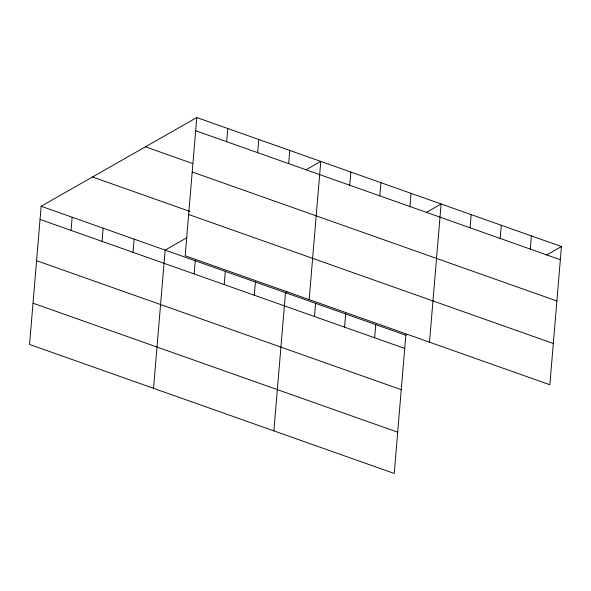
<?xml version="1.0" encoding="UTF-8"?>
<svg xmlns="http://www.w3.org/2000/svg" width="591" height="591" viewBox="0 0 591 591"><rect width="100%" height="100%" fill="white"/><g stroke="black" fill="none" stroke-linecap="round" stroke-linejoin="round"><path stroke-width="0.89" d="M196.773 117.55L185.168 255.748L549.844 384.748L561.45 246.55L196.773 117.55L41.156 206.252L29.55 344.45L394.227 473.45L405.832 335.252L407.391 334.366M71.046 230.394L72.154 217.215M102.044 241.357L103.152 228.185M133.041 252.327L134.15 239.148M153.542 388.309L165.148 250.111L186.933 237.693M194.121 273.936L195.229 260.757M226.663 141.692L227.771 128.513M224.211 284.574L225.319 271.395M257.661 152.655L258.769 139.483M254.293 295.219L255.401 282.04M288.659 163.626L289.767 150.446M273.884 430.876L285.49 292.685L287.041 291.799M309.159 299.607L320.765 161.409L305.975 169.839M314.471 316.503L315.572 303.323M349.739 185.234L350.847 172.055M344.553 327.148L345.661 313.969M379.828 195.872L380.936 182.7M374.642 337.786L375.743 324.614M409.91 206.518L411.018 193.338M429.502 342.174L441.108 203.984L426.325 212.413M470.089 227.801L471.19 214.629M500.171 238.446L501.279 225.267M530.26 249.092L531.361 235.912M546.668 254.98L561.45 246.55M195.665 130.729L560.342 259.73M145.416 146.819L192.777 163.574M192.201 171.981L556.877 300.989M92.506 176.982L189.807 211.401M188.632 214.489L553.309 343.497M41.156 206.252L405.832 335.252M40.048 219.431L404.724 348.431M36.583 260.683L401.259 389.691M33.015 303.19L397.691 432.191"/></g></svg>
